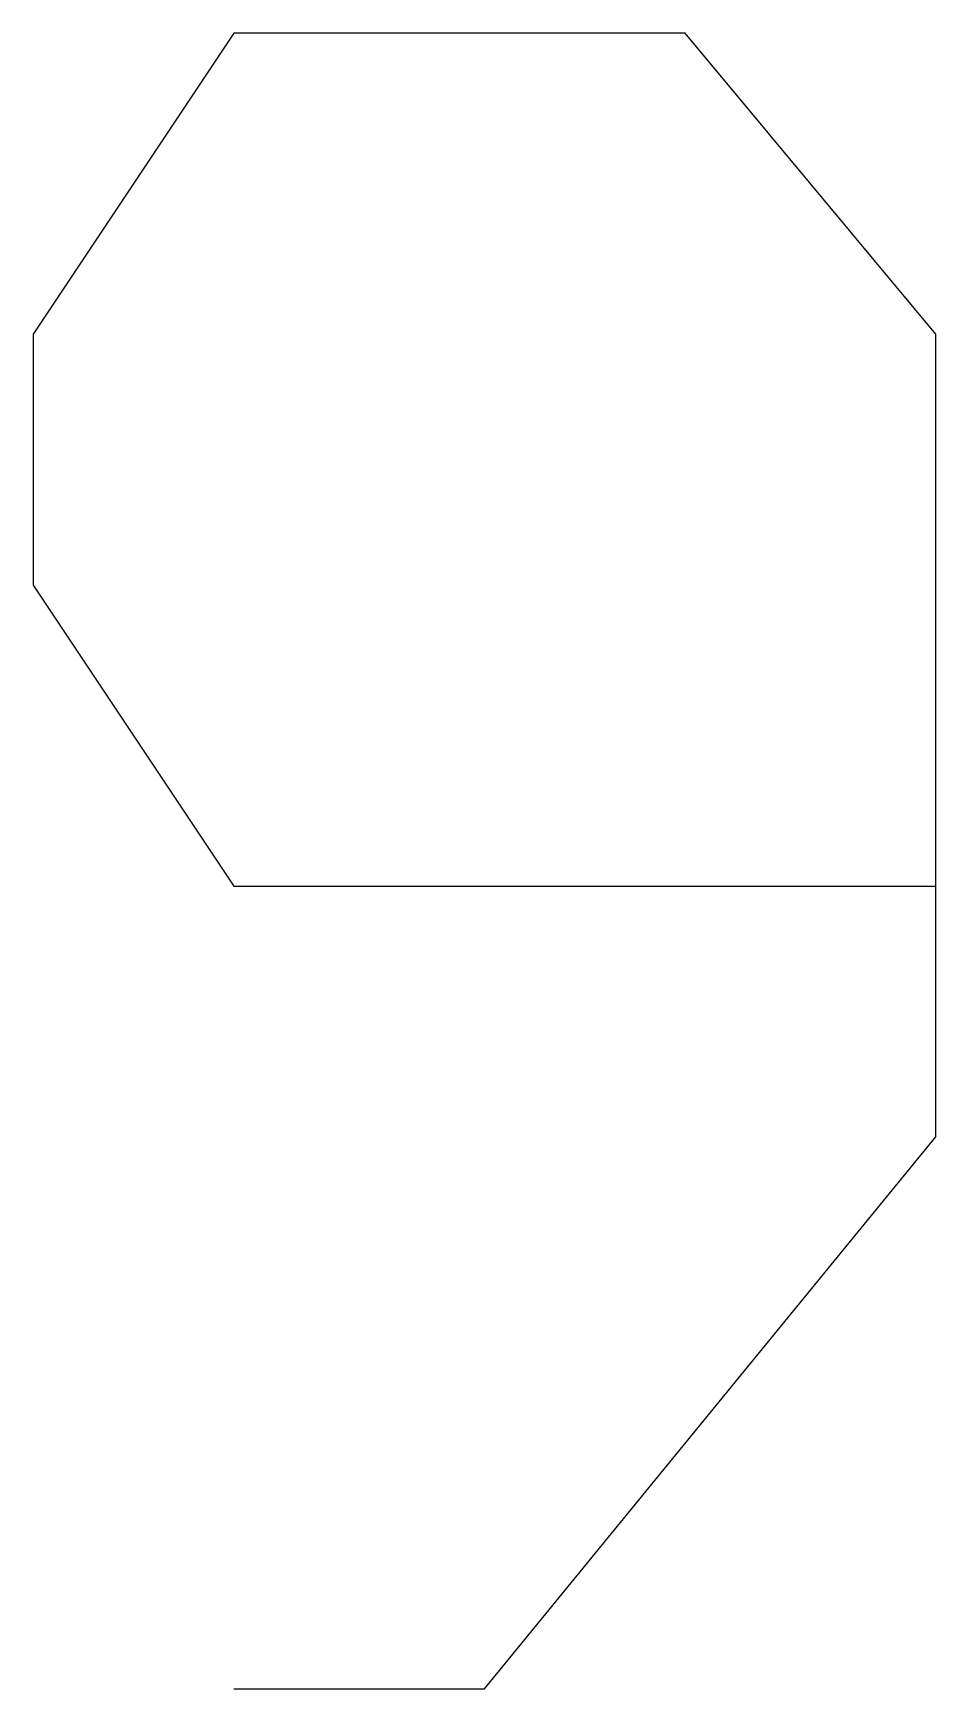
# Model space of a CAD drawing. Header units: millimetres. Extents: x 43 to 817, y 0 to 715.
# Drawn here: x 723.04 to 725.2, y 89.92 to 93.88 of the extents above; entities that cross this region are included whole.
import ezdxf

# ---------------------------------------------------------------- set-up
doc = ezdxf.new("R2010")
doc.units = ezdxf.units.MM
doc.layers.add('DIAGRAM', color=4, linetype='Continuous')

msp = doc.modelspace()

# ---------------------------------------------------------------- linework, layer by layer
at = {"layer": 'DIAGRAM'}
for p, q in [((723.52, 93.88), (723.04, 93.16)), ((724.6, 93.88), (723.52, 93.88)), ((725.2, 93.16), (724.6, 93.88)), ((723.04, 93.16), (723.04, 92.56)), ((725.2, 91.24), (725.2, 93.16)), ((723.04, 92.56), (723.52, 91.84)), ((723.52, 91.84), (725.2, 91.84)), ((724.12, 89.92), (725.2, 91.24)), ((723.52, 89.92), (724.12, 89.92))]:
    msp.add_line(p, q, dxfattribs=at)

doc.saveas('drawing.dxf')
